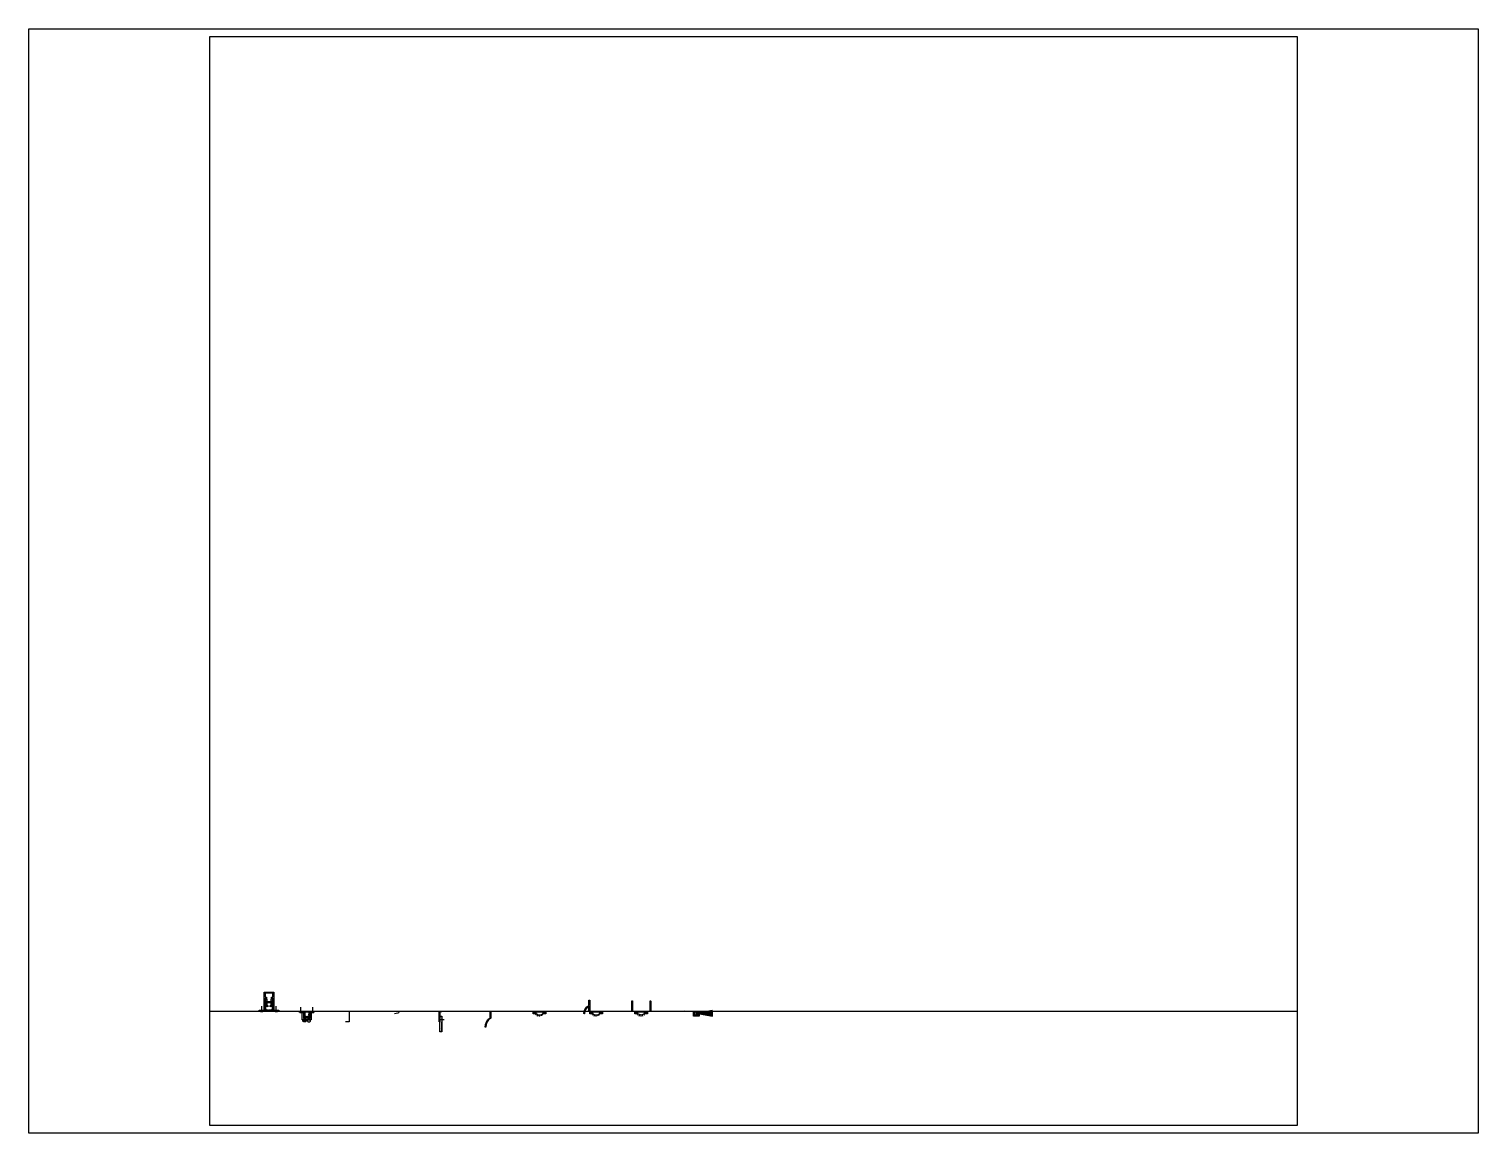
# Paper-space layout 'Layout1' of a CAD drawing. Header units: inches. Extents: x 1.05 to 9.45, y 0.8 to 7.2.
# The model-space entities are those that its viewports show. They can reach past a viewport. Long polylines and large blocks are cut down to what shows.
import ezdxf

# ---------------------------------------------------------------- set-up
doc = ezdxf.new("R2010")
doc.units = ezdxf.units.IN
doc.header["$MEASUREMENT"] = 0
doc.linetypes.add('HIDDEN', pattern=[0.375, 0.25, -0.125])
for name, color, linetype in [('FINE', 70, 'Continuous'), ('HATCH', 170, 'Continuous'), ('MED', 32, 'Continuous')]:
    doc.layers.add(name, color=color, linetype=linetype)

# ---------------------------------------------------------------- blocks, each defined once
blk = doc.blocks.new('AecDtl_8712A')
at = {"layer": 'FINE', "linetype": 'HIDDEN'}
for p, q in [((-0.67, -0.05), (-0.67, 0)), ((0.67, 0.09), (0.67, 0.44)), ((0.67, -0.05), (0.67, 0))]:
    blk.add_line(p, q, dxfattribs=at)
at = {"layer": 'FINE'}
for p, q in [((-0.28, 0.97), (-0.28, 0.87)), ((-0.19, 0.87), (0.19, 0.87))]:
    blk.add_line(p, q, dxfattribs=at)
at = {"layer": 'FINE', "linetype": 'HIDDEN'}
for points in [[(-0.67, 0.09), (-0.67, 0.44)], [(-0.77, -0.05), (-0.58, -0.05)], [(0.58, -0.05), (0.77, -0.05)]]:
    blk.add_lwpolyline(points, dxfattribs=at)
at = {"layer": 'FINE'}
blk.add_lwpolyline([(0.02, 0.1), (0, 0.1), (-0.01, 0.1), (0.02, 0.1, -0.414214), (0.04, 0.08), (0.04, 0.01, 0.414214), (0.05, 0), (0.1, 0, 0.414214), (0.12, 0.01), (0.12, 0.08, -0.414214), (0.14, 0.1), (0.17, 0.1, -0.414214), (0.19, 0.08), (0.19, 0.01, 0.414214), (0.21, 0), (0.26, 0, 0.339358), (0.27, 0.01, 0.03208), (0.32, 0.32, 0.460084), (0.21, 0.4), (0.11, 0.38), (0.11, 0.51), (0.21, 0.51), (0.21, 0.75), (-0.2, 0.75), (-0.2, 0.51), (-0.1, 0.51), (-0.1, 0.38), (-0.21, 0.4, 0.460084), (-0.32, 0.32, 0.031977), (-0.26, 0.01, 0.339358), (-0.25, 0), (-0.2, 0, 0.414214), (-0.19, 0.01), (-0.19, 0.08, -0.414214), (-0.16, 0.1), (-0.14, 0.1, -0.414214), (-0.11, 0.08), (-0.11, 0.01, 0.414214), (-0.1, 0), (-0.05, 0, 0.414214), (-0.03, 0.01), (-0.03, 0.08, -0.414214), (-0.01, 0.1)], format="xyb", dxfattribs=at)
for points in [[(-0.28, 1.04), (-0.28, 1.12), (-0.19, 1.12), (-0.19, 0.87), (-0.28, 0.87), (-0.28, 0.45), (-0.16, 0.45)], [(0.16, 0.45), (0.28, 0.45), (0.28, 0.87), (0.19, 0.87), (0.19, 1.12), (0.28, 1.12), (0.28, 1.05)], [(0.28, 0.87), (0.28, 0.97)]]:
    blk.add_lwpolyline(points, dxfattribs=at)
at = {"layer": 'MED'}
for p, q in [((-0.16, 0.1), (-0.15, 0.1)), ((-0.15, 0.1), (-0.14, 0.1))]:
    blk.add_line(p, q, dxfattribs=at)
blk.add_lwpolyline([(0.89, 0.06), (0.89, 0), (0.36, 0), (0.36, 1.17), (0.23, 1.17), (0.23, 1.26), (0.36, 1.26), (0.36, 1.65), (-0.36, 1.65), (-0.36, 1.26), (-0.23, 1.26), (-0.23, 1.17), (-0.36, 1.17), (-0.36, 0), (-0.89, 0), (-0.89, 0.09), (-0.45, 0.09), (-0.45, 1.74), (0, 1.74), (0.45, 1.74), (0.45, 0.09), (0.89, 0.09)], close=True, dxfattribs=at)
blk = doc.blocks.new('AecDtl_8712B')
at = {"layer": 'FINE', "linetype": 'HIDDEN'}
for p, q in [((-0.546875, -0.140625), (-0.546875, -0.09375)), ((0.546875, -0.140625), (0.546875, -0.09375))]:
    blk.add_line(p, q, dxfattribs=at)
at = {"layer": 'FINE'}
for p, q in [((-0.40625, -0.125), (-0.21875, -0.125)), ((-0.21875, -0.21875), (-0.3125, -0.21875)), ((-0.3125, -0.21875), (-0.3125, -0.625)), ((-0.3125, -0.625), (-0.15625, -0.625)), ((-0.09375, -0.6875), (-0.3125, -0.6875)), ((-0.3125, -0.6875), (-0.3125, -0.75)), ((-0.3125, -0.75), (-0.25, -0.75)), ((-0.28125, -0.71875), (-0.125, -0.71875)), ((-0.25, -0.75), (-0.25, -0.8125)), ((-0.21875, -0.125), (-0.21875, -0.21875)), ((-0.203125, -0.71875), (-0.203125, -0.84375)), ((-0.1875, -0.34375), (-0.125, -0.34375)), ((-0.15625, -0.625), (-0.15625, -0.46875)), ((-0.15625, -0.46875), (-0.0625, -0.46875)), ((-0.15625, -0.8125), (-0.15625, -0.75)), ((-0.15625, -0.75), (-0.09375, -0.75)), ((-0.09375, -0.75), (-0.09375, -0.6875)), ((-0.0625, -0.46875), (-0.0625, -0.625)), ((-0.0625, -0.625), (0.0625, -0.625)), ((0.0625, -0.625), (0.0625, -0.46875)), ((0.0625, -0.46875), (0.15625, -0.46875)), ((0.3125, -0.6875), (0.09375, -0.6875)), ((0.09375, -0.6875), (0.09375, -0.75)), ((0.09375, -0.75), (0.15625, -0.75)), ((0.1875, -0.34375), (0.125, -0.34375)), ((0.28125, -0.71875), (0.125, -0.71875)), ((0.15625, -0.46875), (0.15625, -0.625)), ((0.15625, -0.625), (0.3125, -0.625)), ((0.15625, -0.75), (0.15625, -0.8125)), ((0.203125, -0.71875), (0.203125, -0.84375)), ((0.21875, -0.21875), (0.21875, -0.125)), ((0.21875, -0.125), (0.40625, -0.125)), ((0.3125, -0.21875), (0.21875, -0.21875)), ((0.25, -0.8125), (0.25, -0.75)), ((0.25, -0.75), (0.3125, -0.75)), ((0.3125, -0.625), (0.3125, -0.21875)), ((0.3125, -0.75), (0.3125, -0.6875))]:
    blk.add_line(p, q, dxfattribs=at)
at = {"layer": 'FINE', "linetype": 'HIDDEN'}
for points in [[(-0.546875, 0), (-0.546875, 0.34375)], [(0.546875, 0), (0.546875, 0.34375)], [(-0.640625, -0.140625), (-0.453125, -0.140625)], [(0.453125, -0.140625), (0.640625, -0.140625)]]:
    blk.add_lwpolyline(points, dxfattribs=at)
at = {"layer": 'FINE'}
for points in [[(-0.234375, -1, -0.4142135624), (-0.359375, -0.875), (-0.359375, -0.84375), (-0.046875, -0.84375), (-0.046875, -0.875, -0.4142135624), (-0.171875, -1)], [(0.359375, -0.84375), (0.046875, -0.84375), (0.046875, -0.875, 0.4142135624), (0.171875, -1), (0.234375, -1, 0.4142135624), (0.359375, -0.875)]]:
    blk.add_lwpolyline(points, format="xyb", close=True, dxfattribs=at)
for points in [[(-0.1875, -0.09375), (-0.1875, -0.5625), (-0.28125, -0.5625)], [(0.1875, -0.09375), (0.1875, -0.5625), (0.28125, -0.5625)]]:
    blk.add_lwpolyline(points, dxfattribs=at)
at = {"layer": 'MED'}
for p, q in [((-0.40625, -0.8125), (-0.40625, -0.125)), ((-0.25, -0.8125), (-0.40625, -0.8125)), ((0.15625, -0.8125), (-0.15625, -0.8125)), ((0.40625, -0.8125), (0.25, -0.8125)), ((0.40625, -0.125), (0.40625, -0.8125))]:
    blk.add_line(p, q, dxfattribs=at)
blk.add_lwpolyline([(0.6875, 0), (0.6875, -0.09375), (-0.6875, -0.09375), (-0.6875, 0)], close=True, dxfattribs=at)
blk = doc.blocks.new('AecDtl_8712C')
at = {"layer": 'FINE'}
blk.add_lwpolyline([(0, 0), (0, -0.96875, -0.414213562), (-0.03125, -1), (-0.34375, -1)], format="xyb", dxfattribs=at)
blk = doc.blocks.new('AecDtl_8712D')
at = {"layer": 'FINE'}
blk.add_lwpolyline([(0, 0), (0.84, 0, -0.414214), (0.94, -0.09), (0.94, -0.11, -0.366629), (0.86, -0.2), (0.56, -0.25)], format="xyb", dxfattribs=at)
blk = doc.blocks.new('*X5')
at = {"color": 0}
for p, q in [((-0.18, -0.88), (-0.18, -0.88)), ((-0.18, -1.31), (-0.18, -1.31)), ((-0.11, -1.1), (-0.11, -1.1)), ((-0.07, -0.71), (-0.07, -0.71)), ((-0.07, -0.99), (-0.07, -0.99)), ((-0.07, -1.27), (-0.07, -1.27)), ((-0.04, -0.81), (-0.04, -0.81)), ((0, -0.57), (0, -0.57)), ((0, -0.99), (0, -0.99)), ((-0.18, -1.52), (-0.18, -1.52)), ((-0.14, -1.63), (-0.14, -1.63)), ((-0.14, -1.77), (-0.14, -1.77)), ((-0.07, -1.41), (-0.07, -1.41)), ((-0.04, -1.59), (-0.04, -1.59)), ((-0.04, -1.8), (-0.04, -1.8))]:
    blk.add_line(p, q, dxfattribs=at)
blk = doc.blocks.new('AecDtl_8712E')
at = {"layer": 'FINE'}
for p, q in [((0, 0), (0, -0.0625)), ((0, -0.0625), (-0.1875, -0.0625)), ((-0.1875, -0.0625), (-0.1875, -0.46875)), ((0, -0.53125), (-0.1875, -0.53125)), ((-0.1875, -0.53125), (-0.1875, -1)), ((0, -1.71875), (0, -1)), ((0, -1), (0, -1.71875)), ((0, -1.90625), (0, -1.71875))]:
    blk.add_line(p, q, dxfattribs=at)
at = {"layer": 'FINE', "linetype": 'HIDDEN'}
blk.add_line((-0.28125, -0.765625), (-0.234375, -0.765625), dxfattribs=at)
for points in [[(-0.28125, -0.671875), (-0.28125, -0.859375)], [(-0.140625, -0.765625), (0.203125, -0.765625)]]:
    blk.add_lwpolyline(points, dxfattribs=at)
at = {"layer": 'MED'}
for p, q in [((-0.25, 0), (0, 0)), ((-0.25, -1), (-0.25, 0)), ((-0.1875, -1), (-0.25, -1)), ((-0.1875, -0.46875), (0, -0.46875)), ((0, -0.46875), (0, -0.53125))]:
    blk.add_line(p, q, dxfattribs=at)
blk.add_lwpolyline([(0, -0.53125), (0, -1.90625), (-0.1875, -1.90625), (-0.1875, -1)], dxfattribs=at)
at = {"layer": 'HATCH'}
blk.add_blockref('*X5', (0, 0), dxfattribs=at)
blk = doc.blocks.new('AecDtl_8712F')
at = {"layer": 'MED'}
blk.add_lwpolyline([(0, -0.66, 0.267806), (-0.45, -1.48, -0.409415), (-0.46, -1.5), (-0.49, -1.5, -0.418875), (-0.51, -1.48, -0.258479), (-0.06, -0.62), (-0.06, -0.03, -0.414214), (-0.03, 0), (0, 0)], format="xyb", close=True, dxfattribs=at)
blk = doc.blocks.new('AecDtl_8712G')
at = {"layer": 'FINE'}
for p, q in [((-0.34, -0.39), (-0.24, -0.27)), ((-0.18, -0.47), (-0.12, -0.33)), ((0, -0.5), (0, -0.34)), ((0.18, -0.47), (0.12, -0.33)), ((0.34, -0.39), (0.24, -0.27))]:
    blk.add_line(p, q, dxfattribs=at)
for points in [[(0.39, -0.15), (0.45, -0.15), (0.45, -0.18), (0.52, -0.18), (0.52, -0.06), (-0.52, -0.06), (-0.52, -0.18), (-0.45, -0.18), (-0.45, -0.15), (-0.39, -0.15)], [(0.48, -0.16), (0.48, -0.11), (-0.48, -0.11), (-0.48, -0.16)]]:
    blk.add_lwpolyline(points, dxfattribs=at)
blk.add_lwpolyline([(-0.33, -0.11), (-0.33, -0.19, 0.47619), (0.33, -0.19), (0.33, -0.11)], format="xyb", dxfattribs=at)
at = {"layer": 'MED'}
blk.add_lwpolyline([(-0.39, -0.15), (-0.39, -0.18), (-0.39, -0.25), (-0.58, -0.25), (-0.58, 0), (0.58, 0), (0.58, -0.25), (0.39, -0.25), (0.39, -0.18), (0.39, -0.15)], dxfattribs=at)
blk = doc.blocks.new('AecDtl_8712H')
at = {"layer": 'FINE'}
for p, q in [((0.24, -0.39), (0.34, -0.27)), ((0.4, -0.47), (0.45, -0.33)), ((0.58, -0.5), (0.58, -0.34)), ((0.75, -0.47), (0.7, -0.33)), ((0.91, -0.39), (0.81, -0.27))]:
    blk.add_line(p, q, dxfattribs=at)
for points in [[(0.97, -0.15), (1.03, -0.15), (1.03, -0.18), (1.09, -0.18), (1.09, -0.06), (0.06, -0.06), (0.06, -0.18), (0.12, -0.18), (0.12, -0.15), (0.19, -0.15)], [(1.06, -0.16), (1.06, -0.11), (0.09, -0.11), (0.09, -0.16)]]:
    blk.add_lwpolyline(points, dxfattribs=at)
blk.add_lwpolyline([(0.25, -0.11), (0.25, -0.19, 0.47619), (0.91, -0.19), (0.91, -0.11)], format="xyb", dxfattribs=at)
at = {"layer": 'MED'}
for points in [[(0.19, -0.15), (0.19, -0.18), (0.19, -0.25), (0, -0.25), (0, -0.06), (-0.09, -0.06), (-0.09, 0.44, 0.277305), (-0.48, -0.23, -0.409415), (-0.49, -0.25), (-0.52, -0.25, -0.418875), (-0.54, -0.23, -0.29126), (-0.09, 0.5)], [(-0.09, 0.5), (-0.09, 0.97, -0.414214), (-0.06, 1), (0, 1), (0, 0), (1.16, 0), (1.16, -0.25), (0.97, -0.25), (0.97, -0.15)]]:
    blk.add_lwpolyline(points, format="xyb", dxfattribs=at)
blk = doc.blocks.new('AecDtl_8712J')
at = {"layer": 'FINE'}
for p, q in [((0.46, -0.39), (0.56, -0.27)), ((0.62, -0.47), (0.67, -0.33)), ((0.8, -0.5), (0.8, -0.34)), ((0.97, -0.47), (0.92, -0.33)), ((1.13, -0.39), (1.03, -0.27))]:
    blk.add_line(p, q, dxfattribs=at)
for points in [[(1.19, -0.15), (1.25, -0.15), (1.25, -0.18), (1.31, -0.18), (1.31, -0.06), (0.28, -0.06), (0.28, -0.18), (0.34, -0.18), (0.34, -0.15), (0.41, -0.15)], [(1.28, -0.16), (1.28, -0.11), (0.31, -0.11), (0.31, -0.16)]]:
    blk.add_lwpolyline(points, dxfattribs=at)
blk.add_lwpolyline([(0.47, -0.11), (0.47, -0.19, 0.47619), (1.12, -0.19), (1.12, -0.11)], format="xyb", dxfattribs=at)
at = {"layer": 'MED'}
blk.add_lwpolyline([(0.41, -0.15), (0.41, -0.18), (0.41, -0.25), (0.22, -0.25), (0.22, -0.06), (-0.06, -0.06), (-0.06, 0.91, -0.414214), (-0.03, 0.94), (0, 0.94), (0, 0), (1.62, 0), (1.62, 0.94), (1.65, 0.94, -0.414214), (1.68, 0.91), (1.68, -0.03, -0.414214), (1.65, -0.06), (1.38, -0.06), (1.38, -0.25)], format="xyb", dxfattribs=at)
blk.add_lwpolyline([(1.38, -0.25), (1.19, -0.25), (1.19, -0.18), (1.19, -0.15)], dxfattribs=at)
blk = doc.blocks.new('AecDtl_8712K')
at = {"layer": 'FINE'}
for q in [(2.61, -0.05), (2.62, -0.14), (2.62, -0.23), (2.62, -0.33), (2.61, -0.42)]:
    blk.add_line((1.06, -0.23), q, dxfattribs=at)
for points in [[(2.6, -0.51), (1.06, -0.23), (2.6, 0.04), (1.06, -0.23), (2.6, 0.04), (1.06, -0.23), (2.6, 0.04), (1.06, -0.23), (2.6, 0.04), (1.06, -0.23), (2.6, 0.04)], [(1.31, -0.12), (1.31, -0.06), (0.91, -0.06), (0.91, -0.41), (1.31, -0.41), (1.31, -0.34), (1.38, -0.34)], [(1.28, -0.28), (1.28, -0.37), (0.97, -0.37), (0.97, -0.09), (1.28, -0.09), (1.28, -0.19)], [(1.38, -0.12), (1.31, -0.12)]]:
    blk.add_lwpolyline(points, dxfattribs=at)
at = {"layer": 'MED'}
blk.add_lwpolyline([(1.38, -0.34), (1.38, -0.47), (0.84, -0.47), (0.84, -0.09, 0.414214), (0.81, -0.06), (0.09, -0.06), (0, 0), (1.38, 0), (1.38, -0.12)], format="xyb", dxfattribs=at)

msp = doc.modelspace()

# ---------------------------------------------------------------- linework, layer by layer
msp.add_line((0, 10.48), (100, 10.48))
msp.add_lwpolyline([(0, 0), (100, 0), (100, 100), (0, 100)], close=True)

# ---------------------------------------------------------------- block references
for name, p in [('AecDtl_8712A', (5.47, 10.48)), ('AecDtl_8712B', (8.94, 10.48)), ('AecDtl_8712H', (34.96, 10.48)), ('AecDtl_8712J', (38.87, 10.48)), ('AecDtl_8712C', (12.84, 10.48)), ('AecDtl_8712D', (16.46, 10.48)), ('AecDtl_8712E', (21.37, 10.48)), ('AecDtl_8712F', (25.85, 10.48)), ('AecDtl_8712G', (30.34, 10.48)), ('AecDtl_8712K', (43.64, 10.48))]:
    msp.add_blockref(name, p)

psp = doc.layouts.get("Layout1")

# ---------------------------------------------------------------- linework, layer by layer
psp.add_lwpolyline([(1.05, 0.8), (1.05, 7.2), (9.45, 7.2), (9.45, 0.8)], close=True)

# ---------------------------------------------------------------- viewports
at = {"layer": '0'}
psp.add_viewport(center=(5.25, 4), size=(8.4, 6.4), view_center_point=(50, 50), view_height=101.466993, dxfattribs=at)

doc.saveas('drawing.dxf')
